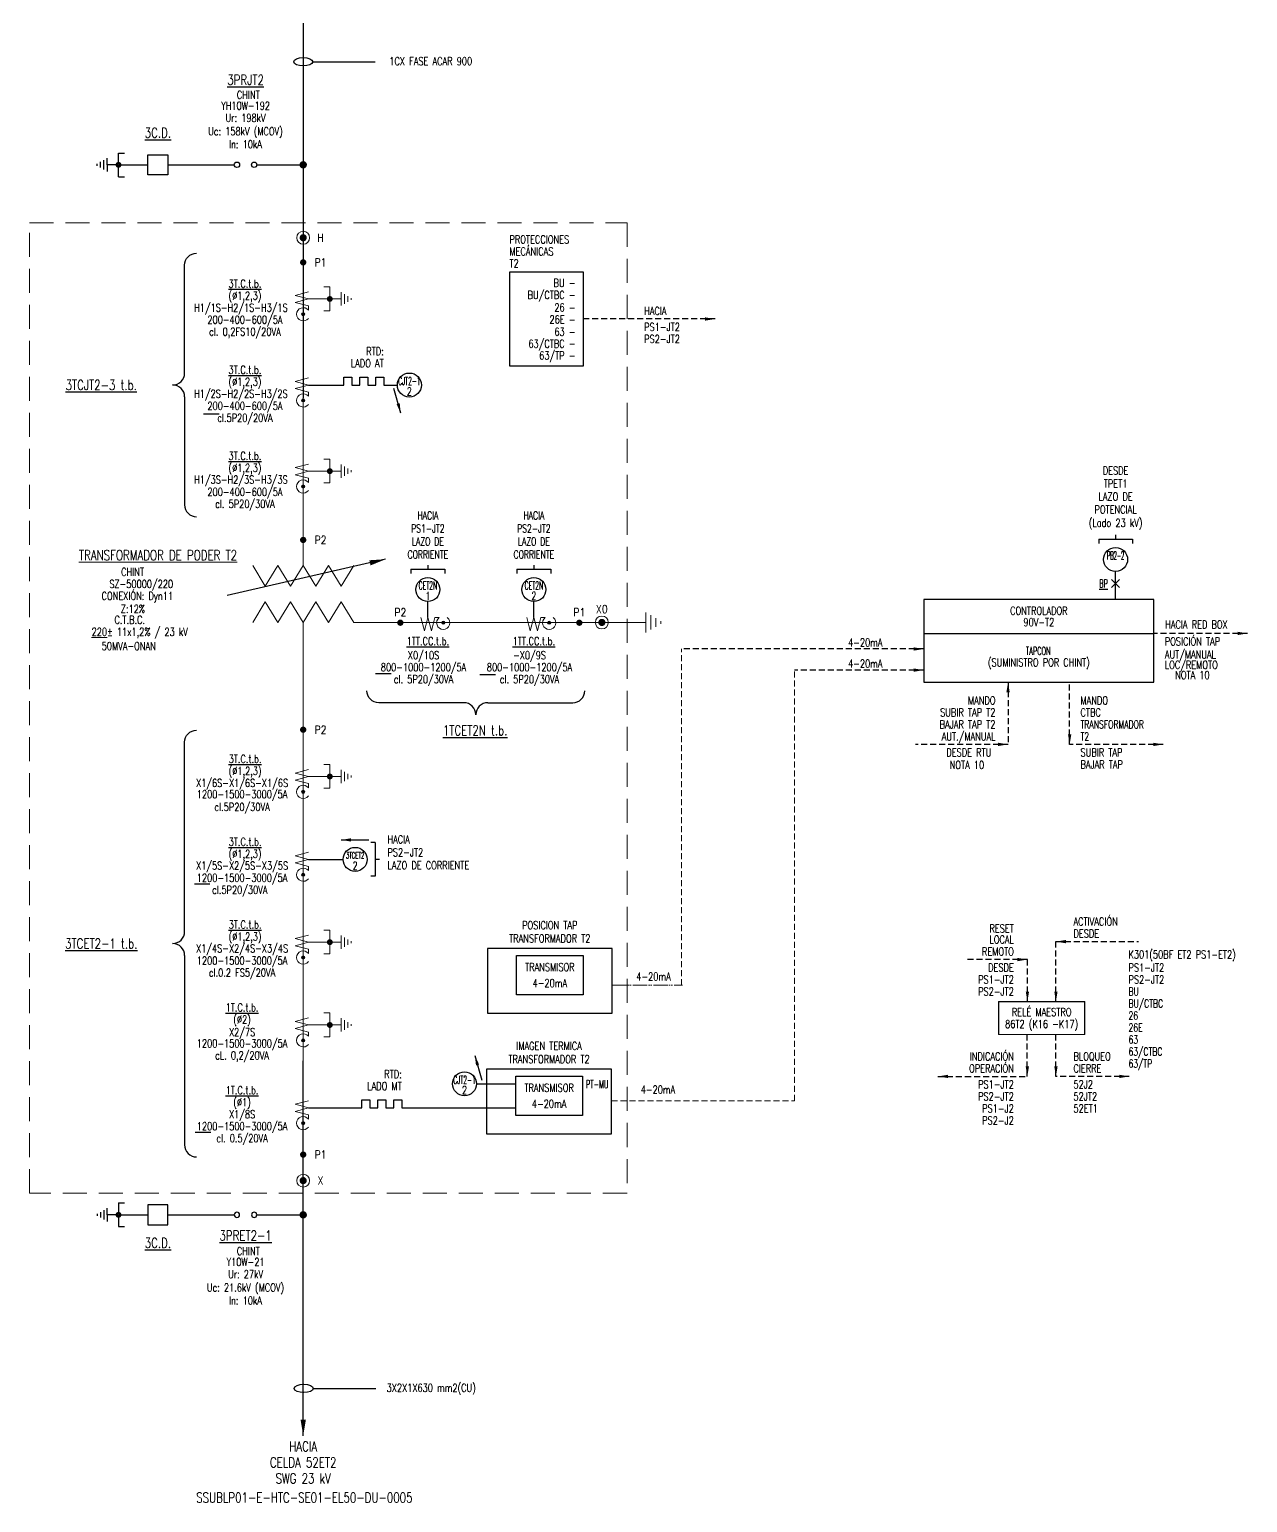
# Model space of a CAD drawing. Header units: millimetres. Extents: x 230619 to 232110, y 95653 to 96751.
# Drawn here: x 231412.1 to 231716.6, y 95653.3 to 96021.5 of the extents above; entities that cross this region are included whole.
import ezdxf
from ezdxf.enums import TextEntityAlignment as Align

# ---------------------------------------------------------------- set-up
doc = ezdxf.new("R2010")
doc.units = ezdxf.units.MM
for name, pattern in [('ACAD_ISO05W100', [33, 24, -3, 0, -3, 0, -3]), ('DASHED', [0.75, 0.5, -0.25]), ('HIDDENX2', [0.75, 0.5, -0.25])]:
    doc.linetypes.add(name, pattern=pattern)
for name, color, linetype in [('02TEXTOS', 2, 'Continuous'), ('2', 2, 'Continuous'), ('4', 4, 'Continuous'), ('ADICION D6 y D7', 7, 'Continuous'), ('Segmentos', 2, 'DASHED'), ('Textos', 5, 'Continuous')]:
    doc.layers.add(name, color=color, linetype=linetype)
for name, color, linetype, lineweight in [('BARRAS', 3, 'Continuous', 30), ('E-DIAG-1', 3, 'Continuous', 20), ('EL-Nivel-220kV', 30, 'Continuous', 20), ('EL-Nivel-33kV', 5, 'Continuous', 20), ('EL-Simbolos', 6, 'Continuous', 20), ('Símbolos', 6, 'Continuous', 20), ('Texto', 2, 'Continuous', 20)]:
    doc.layers.add(name, color=color, linetype=linetype, lineweight=lineweight)
doc.styles.add('COLBUN', font='romans.shx', dxfattribs={"width": 0.85})
doc.styles.add('COLBUN2', font='romans.shx', dxfattribs={"width": 0.85})
doc.styles.add('ROMANS', font='romans', dxfattribs={"width": 0.85})
doc.styles.get("Standard").update_dxf_attribs({"font": 'arial.ttf'})
doc.styles.add('TRANSELEC', font='romans.shx', dxfattribs={"width": 0.85})
doc.dimstyles.new('ISO-25', dxfattribs={"dimtxt": 2.5, "dimasz": 2.5, "dimexe": 1.25, "dimexo": 0.625, "dimtad": 1, "dimtxsty": 'Standard', "dimcen": 2.5, "dimadec": 0, "dimazin": 0, "dimtfac": 1, "dimtmove": 0, "dimatfit": 3, "dimfxl": 1, "dimarcsym": 0})

# ---------------------------------------------------------------- blocks, each defined once
blk = doc.blocks.new('*U60')
at = {"color": 6}
for points in [[(-1, -1), (1, 1)], [(-1, 1), (1, -1)]]:
    blk.add_lwpolyline(points, dxfattribs=at)
at = {"layer": '02TEXTOS', "style": 'TRANSELEC', "width": 0.6}
blk.add_text('%%UBP', height=2, dxfattribs=at).set_placement((-3, 0), align=Align.MIDDLE_CENTER)
blk = doc.blocks.new('PR')
at = {"color": 0, "linetype": 'ByBlock', "lineweight": -2, "ltscale": 15}
for p, q in [((-51.53, -0.22), (-51.53, 0.22)), ((-50.7, -0.7), (-50.7, 0.7)), ((-49.87, -1.19), (-49.87, 1.19)), ((-49.03, 0), (-49.03, 1.67)), ((-49.03, 0), (-49.03, -1.67)), ((-46.39, 0), (-49.03, 0)), ((-46.17, 2.93), (-44.71, 2.93)), ((-46.17, 0.22), (-46.17, 2.93)), ((-45.96, 0), (-38.82, 0)), ((-45.96, 0), (-38.82, 0)), ((-33.82, 0), (-17.23, 0)), ((-11.59, 0), (0, 0)), ((-46.17, -3), (-46.17, -0.22)), ((-46.17, -3), (-44.71, -3))]:
    blk.add_line(p, q, dxfattribs=at)
at = {"color": 0, "linetype": 'ByBlock', "lineweight": -2, "ltscale": 15, "const_width": 0.752}
blk.add_lwpolyline([(-46.53, 0, -1), (-45.81, 0, -1)], format="xyb", close=True, dxfattribs=at)
at = {"color": 0, "linetype": 'ByBlock', "lineweight": -2, "ltscale": 15}
blk.add_lwpolyline([(-33.82, -2.5), (-38.82, -2.5), (-38.82, 2.5), (-33.82, 2.5)], close=True, dxfattribs=at)
at = {"color": 0, "linetype": 'ByBlock', "lineweight": -2, "ltscale": 20, "const_width": 0.94}
blk.add_lwpolyline([(-0.45, 0, 1), (0.45, 0, 1)], format="xyb", close=True, dxfattribs=at)
at = {"color": 0, "linetype": 'ByBlock', "lineweight": -2, "ltscale": 15}
for centre in [(-16.56, 0), (-12.26, 0)]:
    blk.add_circle(centre, 0.67, dxfattribs=at)
blk = doc.blocks.new('TIERRA')
at = {"layer": 'EL-Simbolos', "color": 6}
for p, q in [((-10.72, -0.22), (-10.72, 0.22)), ((-9.88, -0.7), (-9.88, 0.7)), ((-9.05, -1.19), (-9.05, 1.19)), ((-8.21, 0), (-8.21, 1.67)), ((-8.21, 0), (-8.21, -1.67)), ((-5.58, 0), (-8.21, 0)), ((-5.36, 2.93), (-3.89, 2.93)), ((-5.36, 0.22), (-5.36, 2.93)), ((-5.14, 0), (0, 0)), ((-5.36, -3), (-5.36, -0.22)), ((-5.36, -3), (-3.89, -3))]:
    blk.add_line(p, q, dxfattribs=at)
at = {"layer": 'EL-Simbolos', "color": 6, "const_width": 0.752}
blk.add_lwpolyline([(-5.72, 0, -1), (-5, 0, -1)], format="xyb", close=True, dxfattribs=at)
blk = doc.blocks.new('RTD')
at = {"lineweight": -3}
for points in [[(0, 12), (0, 11), (2, 11), (2, 9), (0, 9), (0, 8)], [(0, 8), (0, 7), (2, 7), (2, 5), (0, 5), (0, 4)], [(0, 4), (0, 3), (2, 3), (2, 1), (0, 1), (0, 0)]]:
    blk.add_lwpolyline(points, dxfattribs=at)

msp = doc.modelspace()

# ---------------------------------------------------------------- hatches: boundary and pattern name
at = {"layer": 'EL-Simbolos'}
h = msp.add_hatch(color=256, dxfattribs=at)
h.dxf.hatch_style = 1
h.paths.add_polyline_path([(231480.93, 95950.28, -1), (231480.14, 95950.28, -1)])
h = msp.add_hatch(color=256, dxfattribs=at)
h.dxf.hatch_style = 1
h.paths.add_polyline_path([(231480.93, 95928.75, -1), (231480.14, 95928.75, -1)])
h = msp.add_hatch(color=256, dxfattribs=at)
h.dxf.hatch_style = 1
h.paths.add_polyline_path([(231480.93, 95907.23, -1), (231480.14, 95907.23, -1)])
h = msp.add_hatch(color=256, dxfattribs=at)
h.dxf.hatch_style = 1
h.paths.add_polyline_path([(231515.54, 95873.57, -1), (231515.54, 95872.78, -1)])
h = msp.add_hatch(color=256, dxfattribs=at)
h.dxf.hatch_style = 1
h.paths.add_polyline_path([(231542.02, 95873.57, -1), (231542.02, 95872.78, -1)])
h = msp.add_hatch(color=256, dxfattribs=at)
h.dxf.hatch_style = 1
h.paths.add_polyline_path([(231480.93, 95830.9, -1), (231480.14, 95830.9, -1)])
h = msp.add_hatch(color=256, dxfattribs=at)
h.dxf.hatch_style = 1
h.paths.add_polyline_path([(231480.93, 95810.2, -1), (231480.14, 95810.2, -1)])
h = msp.add_hatch(color=256, dxfattribs=at)
h.dxf.hatch_style = 1
h.paths.add_polyline_path([(231480.93, 95789.5, -1), (231480.14, 95789.5, -1)])
h = msp.add_hatch(color=256, dxfattribs=at)
h.dxf.hatch_style = 1
h.paths.add_polyline_path([(231480.93, 95768.8, -1), (231480.14, 95768.8, -1)])
h = msp.add_hatch(color=256, dxfattribs=at)
h.dxf.hatch_style = 1
h.paths.add_polyline_path([(231480.93, 95748.1, -1), (231480.14, 95748.1, -1)])

# ---------------------------------------------------------------- linework, layer by layer
at = {"layer": '02TEXTOS'}
for points in [[(231450.9, 95935.61), (231450.9, 95962.55, -0.414214), (231453.9, 95965.55)], [(231450.9, 95929.61), (231450.9, 95902.66, 0.414214), (231453.9, 95899.66)], [(231520.68, 95853.19), (231499.46, 95853.19, -0.414214), (231496.46, 95856.19)], [(231526.68, 95853.19), (231547.9, 95853.19, 0.414214), (231550.9, 95856.19)], [(231450.9, 95795.99), (231450.9, 95843.32, -0.414214), (231453.9, 95846.32)], [(231450.9, 95789.99), (231450.9, 95742.66, 0.414214), (231453.9, 95739.66)]]:
    msp.add_lwpolyline(points, format="xyb", dxfattribs=at)
for centre in [(231507.07, 95932.59), (231683.59, 95888.99), (231511.7, 95881.47), (231538.19, 95881.47), (231493.52, 95814.04), (231520.85, 95757.94)]:
    msp.add_circle(centre, 3, dxfattribs=at)
for centre, start, end in [((231447.9, 95935.61), 270, 0), ((231447.9, 95929.61), 0, 90), ((231520.68, 95850.19), 0, 90), ((231526.68, 95850.19), 90, 180), ((231447.9, 95795.99), 270, 0), ((231447.9, 95789.99), 0, 90)]:
    msp.add_arc(centre, 3, start, end, dxfattribs=at)
at = {"layer": '2'}
for p, q in [((231679.36, 95894.04), (231687.83, 95894.04)), ((231679.36, 95894.04), (231679.36, 95892.97)), ((231683.59, 95895.12), (231683.59, 95894.04)), ((231687.83, 95894.04), (231687.83, 95892.97)), ((231507.47, 95886.53), (231515.94, 95886.53)), ((231507.47, 95886.53), (231507.47, 95885.45)), ((231511.7, 95887.61), (231511.7, 95886.53)), ((231515.94, 95886.53), (231515.94, 95885.45)), ((231533.95, 95886.53), (231542.42, 95886.53)), ((231533.95, 95886.53), (231533.95, 95885.45)), ((231538.19, 95887.61), (231538.19, 95886.53)), ((231542.42, 95886.53), (231542.42, 95885.45)), ((231498.52, 95818.27), (231497.44, 95818.27)), ((231498.52, 95818.27), (231498.52, 95809.8)), ((231499.6, 95814.04), (231498.52, 95814.04)), ((231498.52, 95809.8), (231497.44, 95809.8))]:
    msp.add_line(p, q, dxfattribs=at)
at = {"layer": 'ADICION D6 y D7', "color": 2}
for p, q in [((231482.9, 96013.39), (231498.53, 96013.39)), ((231483.04, 95681.79), (231498.66, 95681.79))]:
    msp.add_line(p, q, dxfattribs=at)
at = {"layer": 'ADICION D6 y D7'}
for p, q in [((231455.64, 95925.39), (231459.52, 95925.39)), ((231498.61, 95860.49), (231502.5, 95860.49)), ((231524.67, 95860.21), (231528.56, 95860.21)), ((231453.33, 95807.93), (231457.21, 95807.93)), ((231453.56, 95745.81), (231457.44, 95745.81))]:
    msp.add_line(p, q, dxfattribs=at)
at = {"layer": 'ADICION D6 y D7', "color": 2}
for centre in [(231480.54, 96013.39), (231480.67, 95681.79)]:
    msp.add_ellipse(centre, major_axis=(2.37, 0), ratio=0.437688, dxfattribs=at)
at = {"layer": 'BARRAS'}
for p, q in [((231523.85, 95757.94), (231533.67, 95757.94)), ((231506.17, 95751.94), (231533.67, 95751.94))]:
    msp.add_line(p, q, dxfattribs=at)
for points in [[(231481.83, 95932.59), (231489.67, 95932.59)], [(231501.67, 95932.59), (231504.07, 95932.59)], [(231683.59, 95878.99), (231683.59, 95885.99)], [(231511.7, 95874.47), (231511.7, 95878.47)], [(231538.19, 95874.47), (231538.19, 95878.47)], [(231481.83, 95814.04), (231490.51, 95814.04)], [(231481.83, 95751.94), (231494.17, 95751.94)]]:
    msp.add_lwpolyline(points, dxfattribs=at)
at = {"layer": 'E-DIAG-1', "linetype": 'DASHED', "ltscale": 3}
for p, q in [((231575.13, 95782.57), (231575.13, 95866.62)), ((231603.37, 95753.71), (231603.37, 95861.34)), ((231557.6, 95753.71), (231603.37, 95753.71))]:
    msp.add_line(p, q, dxfattribs=at)
at = {"layer": 'E-DIAG-1', "linetype": 'ACAD_ISO05W100', "ltscale": 0.15}
msp.add_line((231557.78, 95782.57), (231575.32, 95782.57), dxfattribs=at)
at = {"layer": 'EL-Nivel-220kV'}
for p, q in [((231480.54, 95887.46), (231480.54, 95969.4)), ((231566.21, 95873.25), (231566.21, 95875.75)), ((231567.46, 95875.03), (231567.46, 95871.47)), ((231568.71, 95874.31), (231568.71, 95872.19)), ((231566.21, 95873.25), (231566.21, 95870.75)), ((231569.96, 95873.58), (231569.96, 95872.91))]:
    msp.add_line(p, q, dxfattribs=at)
for points in [[(231471.07, 95882.33), (231467.92, 95887.46)], [(231471.07, 95882.33), (231474.23, 95887.46)], [(231477.38, 95882.33), (231474.23, 95887.46)], [(231477.38, 95882.33), (231480.54, 95887.46)], [(231483.69, 95882.33), (231480.54, 95887.46)], [(231483.69, 95882.33), (231486.85, 95887.46)], [(231490, 95882.33), (231486.85, 95887.46)], [(231490, 95882.33), (231493.16, 95887.46)]]:
    msp.add_lwpolyline(points, dxfattribs=at)
at = {"layer": 'EL-Nivel-33kV'}
msp.add_line((231480.54, 95873.25), (231480.54, 95733.74), dxfattribs=at)
for points in [[(231471.07, 95878.38), (231467.92, 95873.25)], [(231471.07, 95878.38), (231474.23, 95873.25)], [(231477.38, 95878.38), (231474.23, 95873.25)], [(231477.38, 95878.38), (231480.54, 95873.25)], [(231483.69, 95878.38), (231480.54, 95873.25)], [(231483.69, 95878.38), (231486.85, 95873.25)], [(231490, 95878.38), (231486.85, 95873.25)], [(231490, 95878.38), (231493.16, 95873.25)], [(231493.16, 95873.25), (231566.21, 95873.25)]]:
    msp.add_lwpolyline(points, dxfattribs=at)
at = {"layer": 'EL-Simbolos'}
for p, q in [((231478.54, 95955), (231481.83, 95955.88)), ((231481.83, 95954.11), (231478.54, 95955)), ((231478.54, 95953.23), (231481.83, 95954.11)), ((231481.83, 95952.35), (231478.54, 95953.23)), ((231481.83, 95952.35), (231481.83, 95951.3)), ((231478.54, 95933.47), (231481.83, 95934.36)), ((231481.83, 95932.59), (231478.54, 95933.47)), ((231478.54, 95931.71), (231481.83, 95932.59)), ((231481.83, 95930.82), (231478.54, 95931.71)), ((231481.83, 95930.82), (231481.83, 95929.77)), ((231478.54, 95911.95), (231481.83, 95912.83)), ((231481.83, 95911.07), (231478.54, 95911.95)), ((231478.54, 95910.18), (231481.83, 95911.07)), ((231481.83, 95909.3), (231478.54, 95910.18)), ((231481.83, 95909.3), (231481.83, 95908.25)), ((231510.82, 95871.18), (231509.94, 95874.47)), ((231511.7, 95874.47), (231510.82, 95871.18)), ((231512.58, 95871.18), (231511.7, 95874.47)), ((231513.47, 95874.47), (231512.58, 95871.18)), ((231513.47, 95874.47), (231514.52, 95874.47)), ((231537.3, 95871.18), (231536.42, 95874.47)), ((231538.19, 95874.47), (231537.3, 95871.18)), ((231539.07, 95871.18), (231538.19, 95874.47)), ((231539.95, 95874.47), (231539.07, 95871.18)), ((231539.95, 95874.47), (231541, 95874.47)), ((231478.54, 95835.62), (231481.83, 95836.51)), ((231481.83, 95834.74), (231478.54, 95835.62)), ((231478.54, 95833.86), (231481.83, 95834.74)), ((231481.83, 95832.97), (231478.54, 95833.86)), ((231481.83, 95832.97), (231481.83, 95831.92)), ((231478.54, 95814.92), (231481.83, 95815.81)), ((231481.83, 95814.04), (231478.54, 95814.92)), ((231478.54, 95813.16), (231481.83, 95814.04)), ((231481.83, 95812.27), (231478.54, 95813.16)), ((231481.83, 95812.27), (231481.83, 95811.22)), ((231478.54, 95794.22), (231481.83, 95795.1)), ((231481.83, 95793.34), (231478.54, 95794.22)), ((231478.54, 95792.45), (231481.83, 95793.34)), ((231481.83, 95791.57), (231478.54, 95792.45)), ((231481.83, 95791.57), (231481.83, 95790.52)), ((231478.54, 95773.52), (231481.83, 95774.4)), ((231481.83, 95772.64), (231478.54, 95773.52)), ((231478.54, 95771.75), (231481.83, 95772.64)), ((231481.83, 95770.87), (231478.54, 95771.75)), ((231481.83, 95770.87), (231481.83, 95769.82)), ((231478.54, 95752.82), (231481.83, 95753.7)), ((231481.83, 95751.94), (231478.54, 95752.82)), ((231478.54, 95751.05), (231481.83, 95751.94)), ((231481.83, 95750.17), (231478.54, 95751.05)), ((231481.83, 95750.17), (231481.83, 95749.12))]:
    msp.add_line(p, q, dxfattribs=at)
at = {"layer": 'EL-Simbolos', "linetype": 'HIDDENX2', "ltscale": 12}
msp.add_lwpolyline([(231412.12, 95973.14), (231561.47, 95973.14), (231561.47, 95730.61), (231412.12, 95730.61)], close=True, dxfattribs=at)
at = {"layer": 'EL-Simbolos'}
for points, const_width in [([(231480.11, 95969.4, 1), (231480.96, 95969.4, 1)], 0.94), ([(231480.15, 95963.25, -1), (231480.92, 95963.25, -1)], 0.799), ([(231480.15, 95893.88, -1), (231480.92, 95893.88, -1)], 0.799), ([(231505.2, 95873.18, -1), (231504.43, 95873.18, -1)], 0.799), ([(231549.17, 95873.18, 1), (231549.93, 95873.18, 1)], 0.799), ([(231554.76, 95873.25, 1), (231555.61, 95873.25, 1)], 0.94), ([(231480.15, 95846.44, -1), (231480.92, 95846.44, -1)], 0.799), ([(231480.15, 95740.24, -1), (231480.92, 95740.24, -1)], 0.799), ([(231480.11, 95733.74, 1), (231480.96, 95733.74, 1)], 0.94)]:
    msp.add_lwpolyline(points, format="xyb", close=True, dxfattribs=dict(at, const_width=const_width))
for centre, radius in [((231480.54, 95969.4), 1.61), ((231480.54, 95950.28), 0.394), ((231480.54, 95928.75), 0.394), ((231480.54, 95907.23), 0.394), ((231555.18, 95873.25), 1.61), ((231515.54, 95873.18), 0.394), ((231542.02, 95873.18), 0.394), ((231480.54, 95830.9), 0.394), ((231480.54, 95810.2), 0.394), ((231480.54, 95789.5), 0.394), ((231480.54, 95768.8), 0.394), ((231480.54, 95748.1), 0.394), ((231480.54, 95733.74), 1.61)]:
    msp.add_circle(centre, radius, dxfattribs=at)
for centre, start, end in [((231480.54, 95950.28), 38.2216, 321.7784), ((231480.54, 95928.75), 38.2216, 321.7784), ((231480.54, 95907.23), 38.2216, 321.7784), ((231515.54, 95873.18), 128.2216, 51.7784), ((231542.02, 95873.18), 128.2216, 51.7784), ((231480.54, 95830.9), 38.2216, 321.7784), ((231480.54, 95810.2), 38.2216, 321.7784), ((231480.54, 95789.5), 38.2216, 321.7784), ((231480.54, 95768.8), 38.2216, 321.7784), ((231480.54, 95748.1), 38.2216, 321.7784)]:
    msp.add_arc(centre, 1.65, start, end, dxfattribs=at)
at = {"layer": 'Símbolos'}
msp.add_line((231675.88, 95770.29), (231654.34, 95770.29), dxfattribs=at)
at = {"layer": 'Símbolos', "lineweight": -3}
for points in [[(231550.59, 95960.84), (231532.09, 95960.84), (231532.09, 95937.37), (231550.59, 95937.37)], [(231635.64, 95858.32), (231693.18, 95858.32), (231693.18, 95878.99), (231635.64, 95878.99)], [(231526.57, 95775.63), (231557.78, 95775.63), (231557.78, 95791.78), (231526.57, 95791.78)], [(231533.86, 95790.04), (231550.49, 95790.04), (231550.49, 95780.18), (231533.86, 95780.18)], [(231526.39, 95745.46), (231557.6, 95745.46), (231557.6, 95761.6), (231526.39, 95761.6)], [(231533.67, 95759.87), (231550.31, 95759.87), (231550.31, 95750.01), (231533.67, 95750.01)]]:
    msp.add_lwpolyline(points, close=True, dxfattribs=at)
for points in [[(231635.64, 95870.51), (231693.18, 95870.51)], [(231654.34, 95778.48), (231654.34, 95770.29)], [(231654.34, 95778.48), (231675.88, 95778.48)], [(231675.88, 95770.29), (231675.88, 95778.48)]]:
    msp.add_lwpolyline(points, dxfattribs=at)

# ---------------------------------------------------------------- block references
at = {"rotation": 180}
for p in [(231481.83, 95954.11), (231481.83, 95911.07), (231481.83, 95834.74), (231481.83, 95793.34), (231481.83, 95772.64)]:
    msp.add_blockref('TIERRA', p, dxfattribs=at)
at = {"color": 6}
msp.add_blockref('*U60', (231683.59, 95882.99), dxfattribs=at)
at = {"layer": '4', "color": 6}
msp.add_blockref('PR', (231480.54, 95987.64), dxfattribs=at)
at = {"layer": '4', "color": 6, "xscale": -1, "rotation": 180}
msp.add_blockref('PR', (231480.54, 95725.18), dxfattribs=at)
at = {"layer": 'Símbolos', "lineweight": -3, "rotation": 90}
for p in [(231501.67, 95932.59), (231506.17, 95751.94)]:
    msp.add_blockref('RTD', p, dxfattribs=at)

# ---------------------------------------------------------------- texts
at = {"layer": '02TEXTOS', "width": 0.75}
for s, height, style, p in [('1CX FASE ACAR 900', 2, 'COLBUN', (231512.41, 96012.54)), ('%%U3PRJT2', 2.5, 'COLBUN2', (231466.14, 96007.64)), ('YH10W-192', 2, 'COLBUN', (231466.13, 96001.41)), ('CHINT', 2, 'COLBUN', (231466.82, 96004.12)), ('Ur: 198kV', 2, 'COLBUN', (231466.13, 95998.35)), ('%%U3C.D.', 2.5, 'COLBUN2', (231444.22, 95994.39)), ('Uc: 158kV (MCOV)', 2, 'COLBUN', (231466.12, 95995.01)), ('In: 10kA', 2, 'COLBUN', (231466.11, 95991.76)), ('%%U3C.D.', 2.5, 'COLBUN2', (231444.22, 95716.93)), ('%%U3PRET2-1', 2.5, 'COLBUN2', (231466.14, 95718.76)), ('CHINT', 2, 'COLBUN', (231466.82, 95715.11)), ('Y10W-21', 2, 'COLBUN', (231466.13, 95712.4)), ('Uc: 21.6kV (MCOV)', 2, 'COLBUN', (231466.12, 95706)), ('Ur: 27kV', 2, 'COLBUN', (231466.13, 95709.34)), ('In: 10kA', 2, 'COLBUN', (231466.11, 95702.75)), ('3X2X1X630 mm2(CU)', 2, 'COLBUN', (231512.54, 95680.94)), ('HACIA', 2.5, 'COLBUN2', (231480.54, 95666.04)), ('CELDA 52ET2', 2.5, 'COLBUN2', (231480.54, 95662.04)), ('SWG 23 kV', 2.5, 'COLBUN2', (231480.54, 95658.04)), ('SSUBLP01-E-HTC-SE01-EL50-DU-0005', 2.5, 'COLBUN2', (231480.83, 95653.27))]:
    msp.add_text(s, height=height, dxfattribs=dict(at, style=style)).set_placement(p, align=Align.CENTER)
at = {"layer": '02TEXTOS'}
for s, height, style, width, p in [('H', 2, 'ROMANS', 0.85, (231484.86, 95969.4)), ('P1', 2, 'ROMANS', 0.85, (231484.86, 95963.25)), ('%%U3T.C.t.b.', 2, 'COLBUN', 0.75, (231465.98, 95957.92)), ('(Ø1,2,3)', 2, 'COLBUN', 0.75, (231465.98, 95954.92)), ('H1/1S-H2/1S-H3/1S', 2, 'COLBUN', 0.75, (231464.97, 95951.92)), ('200-400-600/5A', 2, 'COLBUN', 0.75, (231465.98, 95948.92)), ('cl. 0,2FS10/20VA', 2, 'COLBUN', 0.75, (231465.98, 95945.92)), ('%%U3T.C.t.b.', 2, 'COLBUN', 0.75, (231465.98, 95936.39)), ('%%U3TCJT2-3 t.b.', 2.5, 'COLBUN2', 0.75, (231430.06, 95932.61)), ('(Ø1,2,3)', 2, 'COLBUN', 0.75, (231465.98, 95933.39)), ('CJT2-1', 2, 'COLBUN', 0.45, (231507.07, 95933.59)), ('H1/2S-H2/2S-H3/2S', 2, 'COLBUN', 0.75, (231464.97, 95930.41)), ('2', 2, 'COLBUN', 0.75, (231507.07, 95931)), ('200-400-600/5A', 2, 'COLBUN', 0.75, (231465.98, 95927.39)), ('cl.5P20/20VA', 2, 'COLBUN', 0.75, (231465.98, 95924.39)), ('%%U3T.C.t.b.', 2, 'COLBUN', 0.75, (231465.98, 95914.87)), ('(Ø1,2,3)', 2, 'COLBUN', 0.75, (231465.98, 95911.87)), ('DESDE', 2, 'COLBUN', 0.75, (231683.59, 95911.21)), ('H1/3S-H2/3S-H3/3S', 2, 'COLBUN', 0.75, (231464.97, 95908.94)), ('200-400-600/5A', 2, 'COLBUN', 0.75, (231465.98, 95905.87)), ('TPET1', 2, 'COLBUN', 0.75, (231683.59, 95907.96)), ('cl. 5P20/30VA', 2, 'COLBUN', 0.75, (231465.98, 95902.87)), ('LAZO DE', 2, 'COLBUN', 0.75, (231683.59, 95904.71)), ('HACIA', 2, 'TRANSELEC', 0.7, (231511.7, 95899.98)), ('HACIA', 2, 'TRANSELEC', 0.7, (231538.19, 95899.98)), ('(Lado 23 kV)', 2, 'COLBUN', 0.75, (231683.59, 95898.15)), ('POTENCIAL', 2, 'COLBUN', 0.75, (231683.59, 95901.47)), ('PS1-JT2', 2, 'TRANSELEC', 0.7, (231511.7, 95896.73)), ('PS2-JT2', 2, 'TRANSELEC', 0.7, (231538.19, 95896.73)), ('P2', 2, 'ROMANS', 0.85, (231484.86, 95893.88)), ('LAZO DE', 2, 'TRANSELEC', 0.7, (231511.7, 95893.48)), ('LAZO DE', 2, 'TRANSELEC', 0.7, (231538.19, 95893.48)), ('CORRIENTE', 2, 'TRANSELEC', 0.7, (231511.7, 95890.23)), ('CORRIENTE', 2, 'TRANSELEC', 0.7, (231538.19, 95890.23)), ('PB2-2', 2, 'COLBUN', 0.38, (231683.59, 95889.99)), ('CET2N', 2, 'TRANSELEC', 0.45, (231511.7, 95882.47)), ('CET2N', 2, 'TRANSELEC', 0.45, (231538.19, 95882.47)), ('1', 2, 'TRANSELEC', 0.7, (231511.7, 95879.88)), ('2', 2, 'TRANSELEC', 0.7, (231538.19, 95879.88)), ('X0', 2, 'ROMANS', 0.85, (231555.18, 95876.59)), ('P2', 2, 'ROMANS', 0.85, (231504.82, 95875.78)), ('P1', 2, 'ROMANS', 0.85, (231549.55, 95875.78)), ('%%U1TT.CC.t.b.', 2, 'COLBUN', 0.75, (231511.7, 95868.59)), ('X0/10S', 2, 'COLBUN', 0.75, (231510.62, 95865.06)), ('%%U1TT.CC.t.b.', 2, 'COLBUN', 0.75, (231538.19, 95868.59)), ('-X0/9S', 2, 'COLBUN', 0.75, (231537.11, 95865.06)), ('800-1000-1200/5A', 2, 'COLBUN', 0.75, (231510.62, 95862.06)), ('800-1000-1200/5A', 2, 'COLBUN', 0.75, (231537.11, 95862.06)), ('cl. 5P20/30VA', 2, 'COLBUN', 0.75, (231510.62, 95859.06)), ('cl. 5P20/30VA', 2, 'COLBUN', 0.75, (231537.11, 95859.06)), ('P2', 2, 'ROMANS', 0.85, (231484.86, 95846.44)), ('%%U1TCET2N t.b.', 2.5, 'COLBUN', 0.75, (231523.51, 95846.28)), ('%%U3T.C.t.b.', 2, 'COLBUN', 0.75, (231466.02, 95839.13)), ('(Ø1,2,3)', 2, 'COLBUN', 0.75, (231466.02, 95836.13)), ('X1/6S-X1/6S-X1/6S', 2, 'COLBUN', 0.75, (231465.26, 95833.13)), ('1200-1500-3000/5A', 2, 'COLBUN', 0.75, (231465.26, 95830.31)), ('cl.5P20/30VA', 2, 'COLBUN', 0.75, (231465.26, 95827.13)), ('%%U3T.C.t.b.', 2, 'COLBUN', 0.75, (231466.02, 95818.42)), ('(Ø1,2,3)', 2, 'COLBUN', 0.75, (231466.02, 95815.42)), ('3TCET2', 1.58, 'TRANSELEC', 0.5, (231493.52, 95815.04)), ('X1/5S-X2/5S-X3/5S', 2, 'COLBUN', 0.75, (231465.26, 95812.47)), ('2', 2, 'TRANSELEC', 0.7, (231493.52, 95812.44)), ('1200-1500-3000/5A', 2, 'COLBUN', 0.75, (231465.26, 95809.42)), ('cl.5P20/30VA', 2, 'COLBUN', 0.75, (231464.7, 95806.42)), ('%%U3T.C.t.b.', 2, 'COLBUN', 0.75, (231466.02, 95797.72)), ('%%U3TCET2-1 t.b.', 2.5, 'COLBUN2', 0.75, (231430.06, 95792.99)), ('X1/4S-X2/4S-X3/4S', 2, 'COLBUN', 0.75, (231465.26, 95791.78)), ('(Ø1,2,3)', 2, 'COLBUN', 0.75, (231466.02, 95794.72)), ('1200-1500-3000/5A', 2, 'COLBUN', 0.75, (231465.26, 95788.72)), ('cl.0.2 FS5/20VA', 2, 'COLBUN', 0.75, (231465.26, 95785.72)), ('TRANSMISOR', 2, 'TRANSELEC', 0.75, (231542.18, 95787.11)), ('4-20mA', 2, 'TRANSELEC', 0.75, (231542.18, 95783.11)), ('%%U1T.C.t.b.', 2, 'COLBUN', 0.75, (231465.26, 95777.02)), ('(Ø2)', 2, 'COLBUN', 0.75, (231465.26, 95774.02)), ('RELÉ MAESTRO', 2, 'ROMANS', 0.75, (231665.11, 95775.88)), ('X2/7S', 2, 'COLBUN', 0.75, (231465.26, 95770.85)), ('86T2 (K16 -K17)', 2, 'ROMANS', 0.75, (231665.11, 95772.88)), ('1200-1500-3000/5A', 2, 'COLBUN', 0.75, (231465.26, 95768.02)), ('cL. 0,2/20VA', 2, 'COLBUN', 0.75, (231465.26, 95765.02)), ('CJT2-1', 2, 'COLBUN', 0.45, (231520.85, 95758.94)), ('%%U1T.C.t.b.', 2, 'COLBUN', 0.75, (231465.26, 95756.32)), ('2', 2, 'COLBUN', 0.75, (231520.85, 95756.34)), ('TRANSMISOR', 2, 'TRANSELEC', 0.75, (231542, 95756.94)), ('PT-MU', 2, 'TRANSELEC', 0.6, (231554.01, 95757.84)), ('(Ø1)', 2, 'COLBUN', 0.75, (231465.26, 95753.32)), ('4-20mA', 2, 'TRANSELEC', 0.75, (231542, 95752.94)), ('1200-1500-3000/5A', 2, 'COLBUN', 0.75, (231465.26, 95747.32)), ('X1/8S', 2, 'COLBUN', 0.75, (231465.26, 95750.32)), ('cl. 0.5/20VA', 2, 'COLBUN', 0.75, (231465.26, 95744.32)), ('P1', 2, 'ROMANS', 0.85, (231484.86, 95740.24)), ('X', 2, 'ROMANS', 0.85, (231484.86, 95733.74))]:
    msp.add_text(s, height=height, dxfattribs=dict(at, style=style, width=width)).set_placement(p, align=Align.MIDDLE_CENTER)
at = {"layer": '02TEXTOS', "style": 'TRANSELEC', "width": 0.75}
for s, p in [('RTD:', (231500.67, 95941.02)), ('LADO AT', (231500.67, 95938.02)), ('NOTA 10', (231707.11, 95860.1)), ('SUBIR TAP T2', (231653.56, 95850.77)), ('MANDO', (231653.56, 95853.77)), ('BAJAR TAP T2', (231653.56, 95847.77)), ('AUT./MANUAL', (231653.56, 95844.77)), ('DESDE RTU ', (231653.56, 95840.77)), ('NOTA 10', (231650.73, 95837.63)), ('RESET', (231658.16, 95796.75)), ('LOCAL', (231658.16, 95793.99)), ('REMOTO', (231658.16, 95790.99)), ('DESDE', (231658.16, 95786.99)), ('PS1-JT2', (231658.16, 95783.99)), ('PS2-JT2', (231658.16, 95780.99)), ('OPERACIÓN', (231658.15, 95761.78)), ('INDICACIÓN', (231658.15, 95764.78)), ('RTD:', (231505.17, 95760.36)), ('LADO MT', (231505.17, 95757.36)), ('PS1-JT2', (231658.15, 95757.78)), ('PS2-JT2', (231658.15, 95754.78)), ('PS1-J2', (231658.15, 95751.78)), ('PS2-J2', (231658.15, 95748.78))]:
    msp.add_text(s, height=2, dxfattribs=at).set_placement(p, align=Align.MIDDLE_RIGHT)
at = {"layer": '02TEXTOS', "style": 'TRANSELEC'}
for s, width, p in [('POSICIÓN TAP', 0.75, (231695.89, 95868.51)), ('HACIA RED BOX', 0.75, (231695.99, 95872.74)), ('4-20mA', 0.75, (231616.73, 95868.24)), ('AUT/MANUAL', 0.75, (231695.89, 95865.24)), ('4-20mA', 0.75, (231616.73, 95862.96)), ('LOC/REMOTO', 0.75, (231695.89, 95862.64)), ('CTBC', 0.75, (231674.82, 95850.77)), ('MANDO', 0.75, (231674.82, 95853.77)), ('TRANSFORMADOR', 0.7, (231674.82, 95847.77)), ('T2', 0.7, (231674.82, 95844.77)), ('SUBIR TAP', 0.75, (231674.82, 95840.77)), ('BAJAR TAP ', 0.75, (231674.82, 95837.77)), ('HACIA', 0.75, (231501.6, 95819.04)), ('PS2-JT2', 0.75, (231501.6, 95815.79)), ('LAZO DE CORRIENTE', 0.75, (231501.6, 95812.55)), ('ACTIVACIÓN', 0.75, (231673.06, 95798.48)), ('DESDE', 0.75, (231673.06, 95795.48)), ('K301(50BF ET2 PS1-ET2)', 0.75, (231686.82, 95790.27)), ('4-20mA', 0.75, (231563.79, 95784.76)), ('PS1-JT2', 0.75, (231686.82, 95786.99)), ('BU', 0.7, (231686.82, 95780.99)), ('PS2-JT2', 0.75, (231686.82, 95783.99)), ('BU/CTBC', 0.7, (231686.82, 95777.99)), ('26', 0.7, (231686.82, 95774.99)), ('26E', 0.7, (231686.82, 95771.99)), ('63', 0.7, (231686.82, 95768.99)), ('63/CTBC', 0.7, (231686.82, 95765.99)), ('BLOQUEO', 0.75, (231673.06, 95764.78)), ('63/TP', 0.7, (231686.82, 95762.99)), ('CIERRE', 0.75, (231673.06, 95761.78)), ('4-20mA', 0.75, (231564.91, 95756.48)), ('52J2', 0.75, (231673.06, 95757.78)), ('52JT2', 0.75, (231673.06, 95754.78)), ('52ET1', 0.75, (231673.06, 95751.78))]:
    msp.add_text(s, height=2, dxfattribs=dict(at, width=width)).set_placement(p, align=Align.MIDDLE_LEFT)
at = {"layer": '02TEXTOS', "style": 'COLBUN', "width": 0.75}
msp.add_text('50MVA-ONAN', height=2, dxfattribs=at).set_placement((231443.67, 95866.35), align=Align.RIGHT)
at = {"layer": 'Texto', "style": 'COLBUN', "width": 0.75}
for s, height, p in [('%%UTRANSFORMADOR DE PODER T2', 2.5, (231464.02, 95890.07)), ('CHINT', 2, (231440.76, 95885.87)), ('CONEXIÓN: Dyn11', 2, (231448.02, 95879.87)), ('SZ-50000/220', 2, (231448.02, 95882.87)), ('Z:12%%%', 2, (231441, 95876.63)), ('C.T.B.C.', 2, (231441, 95873.9)), ('%%U220%%U± 11x1,2%%% / 23 kV', 2, (231451.7, 95870.9))]:
    msp.add_text(s, height=height, dxfattribs=at).set_placement(p, align=Align.MIDDLE_RIGHT)
at = {"layer": 'Textos', "style": 'COLBUN', "width": 0.75}
for s, p in [('PROTECCIONES', (231532.09, 95968.99)), ('MECÁNICAS', (231532.09, 95965.99)), ('T2', (231532.09, 95962.99)), ('HACIA', (231565.76, 95951.1)), ('PS1-JT2', (231565.76, 95947.1)), ('PS2-JT2', (231565.76, 95944.1))]:
    msp.add_text(s, height=2, dxfattribs=at).set_placement(p, align=Align.MIDDLE_LEFT)
for s, p in [('BU -', (231548.59, 95958.1)), ('BU/CTBC -', (231548.59, 95955.1)), ('26 -', (231548.59, 95951.98)), ('26E -', (231548.59, 95948.98)), ('63/CTBC -', (231548.59, 95942.92)), ('63 -', (231548.59, 95945.9)), ('63/TP -', (231548.59, 95939.97))]:
    msp.add_text(s, height=2, dxfattribs=at).set_placement(p, align=Align.MIDDLE_RIGHT)
at = {"layer": 'Textos', "style": 'COLBUN'}
for s, width, p in [('CONTROLADOR', 0.75, (231664.41, 95876.18)), ('90V-T2', 0.75, (231664.41, 95873.32)), ('TAPCON', 0.6, (231664.25, 95866.12)), ('(SUMINISTRO POR CHINT)', 0.75, (231664.41, 95863.26)), ('POSICION TAP', 0.75, (231542.17, 95797.57)), ('TRANSFORMADOR T2', 0.75, (231542.17, 95794.25)), ('IMAGEN TERMICA', 0.75, (231541.99, 95767.39)), ('TRANSFORMADOR T2', 0.75, (231541.99, 95764.08))]:
    msp.add_text(s, height=2, dxfattribs=dict(at, width=width)).set_placement(p, align=Align.MIDDLE_CENTER)

# ---------------------------------------------------------------- leaders
at = {"layer": '02TEXTOS'}
for points in [[(231504.93, 95925.55), (231503.21, 95931.7)], [(231490.02, 95818.9), (231496.97, 95818.89)], [(231523.45, 95765.03), (231525.17, 95758.88)]]:
    msp.add_leader(points, dimstyle='ISO-25', override={"dimgap": 0.625, "dimtad": 0}, dxfattribs=at)
at = {"layer": 'E-DIAG-1', "linetype": 'DASHED', "ltscale": 3}
for points, override in [([(231716.57, 95870.51), (231693.18, 95870.51)], {"dimtad": 0}), ([(231635.64, 95866.62), (231575.13, 95866.62)], {"dimscale": 1, "dimgap": 0.625, "dimtad": 0}), ([(231635.64, 95861.34), (231603.37, 95861.34)], {"dimscale": 1, "dimgap": 0.625, "dimtad": 0}), ([(231656.71, 95858.32), (231656.71, 95842.77)], {"dimtad": 0}), ([(231672.11, 95842.77), (231672.11, 95858.32)], {"dimtad": 0}), ([(231656.71, 95842.77), (231633.57, 95842.77)], {"dimtad": 0}), ([(231695.5, 95842.77), (231672.11, 95842.77)], {"dimtad": 0}), ([(231668.68, 95778.49), (231668.68, 95793.48)], {"dimscale": 1, "dimgap": 0.625, "dimtad": 0}), ([(231668.68, 95793.48), (231689.32, 95793.48)], {"dimscale": 1, "dimgap": 0.625, "dimtad": 0}), ([(231661.55, 95788.99), (231646.17, 95788.99)], {"dimscale": 1, "dimgap": 0.625, "dimtad": 0}), ([(231661.55, 95778.49), (231661.55, 95789.26)], {"dimscale": 1, "dimgap": 0.625, "dimtad": 0}), ([(231661.53, 95759.78), (231661.53, 95770.28)], {"dimgap": 0.625, "dimtad": 0}), ([(231668.68, 95759.78), (231668.68, 95770.28)], {"dimscale": 1, "dimgap": 0.625, "dimtad": 0}), ([(231639.2, 95759.78), (231661.53, 95759.78)], {"dimgap": 0.625, "dimtad": 0}), ([(231687.01, 95759.78), (231668.68, 95759.78)], {"dimscale": 1, "dimgap": 0.625, "dimtad": 0})]:
    msp.add_leader(points, dimstyle='ISO-25', override=override, dxfattribs=at)
at = {"layer": 'EL-Nivel-220kV'}
for points, override in [([(231480.54, 96064.81), (231480.54, 95929.4)], {"dimasz": 4, "dimldrblk": 'None'}), ([(231501.12, 95889.04), (231461.55, 95880.02)], {"dimasz": 4, "dimgap": 0.625, "dimtad": 0})]:
    msp.add_leader(points, dimstyle='ISO-25', override=override, dxfattribs=at)
at = {"layer": 'EL-Nivel-33kV'}
msp.add_leader([(231480.54, 95669.95), (231480.54, 95763.67)], dimstyle='ISO-25', override={"dimasz": 4}, dxfattribs=at)
at = {"layer": 'Segmentos', "ltscale": 3}
msp.add_leader([(231583.5, 95949.1), (231550.59, 95949.1)], dimstyle='ISO-25', override={"dimscale": 1, "dimtad": 0}, dxfattribs=at)

doc.saveas('drawing.dxf')
